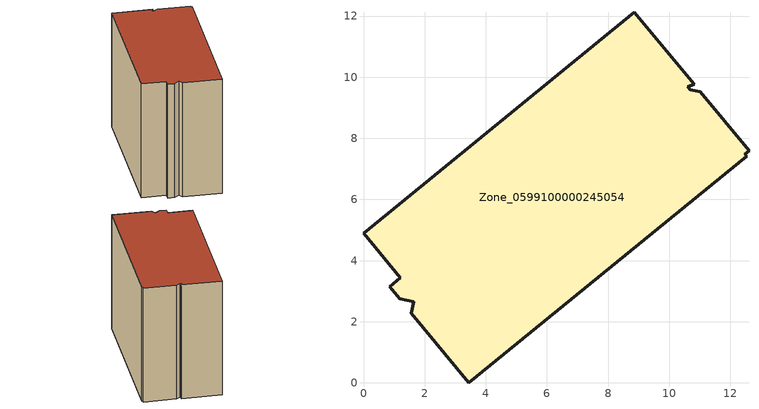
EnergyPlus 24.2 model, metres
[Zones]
Zone_0599100000245054
 floor ground (C_G): 10.7,9.59 11.02,9.52 12.61,7.59 12.48,7.48 12.54,7.41 3.44,0 1.57,2.28 1.64,2.65 1.19,2.74 0.85,3.15 1.2,3.44 0,4.89 8.87,12.13 10.82,9.76 10.61,9.7 z0
 wall outside (C_F): 1.2,3.44 0.85,3.15 1.19,2.74 1.64,2.65 1.57,2.28 3.44,0 12.54,7.41 12.48,7.48 12.61,7.59 11.02,9.52 10.7,9.59 10.61,9.7 10.82,9.76 8.87,12.13 0,4.89 1.2,3.44 z0:9.37
 roof outside (C_R): 12.54,7.41 12.48,7.48 12.61,7.59 11.02,9.52 10.7,9.59 10.61,9.7 10.82,9.76 8.87,12.13 0,4.89 1.2,3.44 0.85,3.15 1.19,2.74 1.64,2.65 1.57,2.28 3.44,0 z9.37
[BUILDING]
Pand.0599100000245054: North Axis=0; Terrain=City; Loads Convergence Tolerance Value=0.04; Temperature Convergence Tolerance Value=0.4; Solar Distribution=FullExterior; Maximum Number of Warmup Days=25; Minimum Number of Warmup Days=1
[Site:Location]
Rotterdam.The.Hague.AP_ZH_NLD Design_Conditions: Latitude=51.96; Longitude=4.45; Time Zone=1; Elevation=-4.5
[SITE:GROUNDTEMPERATURE:BUILDINGSURFACE]
18, 18, 18, 18, 18, 18, 18, 18, 18, 18, 18, 18
[MATERIAL] Thermal Absorptance=0.9; Solar Absorptance=0.7; Visible Absorptance=0.7
Name | Roughness | Thickness | Conductivity | Density | Specific Heat
G.TI.1946 | MediumSmooth | 0.15 | 1 | 540 | 1210
F.TI.1946 | Rough | 0.3 | 0.857143 | 1920 | 840
R.TI.1946 | MediumRough | 0.2 | 0.1 | 1500 | 1000
[CONSTRUCTION]
C_G: G.TI.1946
C_F: F.TI.1946
C_R: R.TI.1946
[ZONE]
Zone_0599100000245054: Type=1; Multiplier=1; Ceiling Height=Autocalculate; Volume=Autocalculate; Floor Area=autocalculate; Part of Total Floor Area=Yes
[ZONEINFILTRATION:DESIGNFLOWRATE]
Infil_Zone_0599100000245054: Zone or ZoneList or Space or SpaceList=Zone_0599100000245054; Schedule=AlwaysOn; Design Flow Rate Calculation Method=Flow/Area; Flow Rate per Floor Area=0.003; Constant Term Coefficient=1; Temperature Term Coefficient=0; Velocity Term Coefficient=0; Velocity Squared Term Coefficient=0
[HVACTEMPLATE:ZONE:IDEALLOADSAIRSYSTEM]
Zone_0599100000245054: Maximum Heating Supply Air Temperature=50; Minimum Cooling Supply Air Temperature=13; Maximum Heating Supply Air Humidity Ratio=0.0156; Minimum Cooling Supply Air Humidity Ratio=0.0077; Heating Limit=NoLimit; Cooling Limit=NoLimit; Dehumidification Control Type=ConstantSensibleHeatRatio; Cooling Sensible Heat Ratio=0.7; Dehumidification Setpoint=60; Humidification Control Type=None; Humidification Setpoint=30; Outdoor Air Method=None; Outdoor Air Flow Rate per Person=0.00944; Outdoor Air Flow Rate per Zone Floor Area=0; Outdoor Air Flow Rate per Zone=0; Demand Controlled Ventilation Type=None; Outdoor Air Economizer Type=NoEconomizer; Heat Recovery Type=None; Sensible Heat Recovery Effectiveness=0.7; Latent Heat Recovery Effectiveness=0.65
[ZONECONTROL:THERMOSTAT]
ThermostatControl_Zone_0599100000245054: Zone or ZoneList=Zone_0599100000245054; Control Type Schedule=DualSetpointControlType; Control 1=Thermostat_Zone_0599100000245054; Temperature Difference Between Cutout And Setpoint=0
[THERMOSTATSETPOINT:DUALSETPOINT]
Thermostat_Zone_0599100000245054: Heating Setpoint Temperature Schedule=HeatingSetpoint_Zone_0599100000245054; Cooling Setpoint Temperature Schedule=CoolingSetpoint_Zone_0599100000245054
[SCHEDULE:COMPACT]
HeatingSetpoint_Zone_0599100000245054: Through: 12/31, For: AllDays, Until: 24:00, 21
CoolingSetpoint_Zone_0599100000245054: Through: 12/31, For: AllDays, Until: 24:00, 24
DualSetpointControlType: Through: 12/31, For: AllDays, Until: 24:00, 4
AlwaysOn: Through: 12/31, For: AllDays, Until: 24:00, 1
